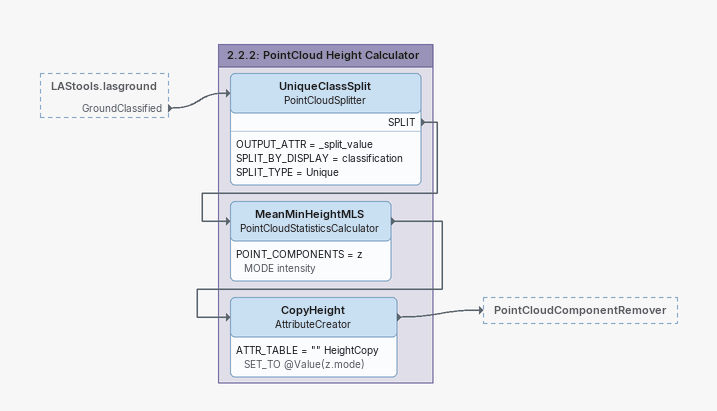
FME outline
LAStools.lasground [outside]
    GroundClassified -> UniqueClassSplit

Bookmark: 2.2.2: PointCloud Height Calculator
UniqueClassSplit: PointCloudSplitter
    OUTPUT_ATTR = _split_value
    SPLIT_BY_DISPLAY = classification
    SPLIT_TYPE = Unique
    SPLIT -> MeanMinHeightMLS
MeanMinHeightMLS: PointCloudStatisticsCalculator
    POINT_COMPONENTS = z        MODE intensity
    -> CopyHeight
CopyHeight: AttributeCreator
    ATTR_TABLE = "" HeightCopy SET_TO @Value(z.mode)
    -> PointCloudComponentRemover
